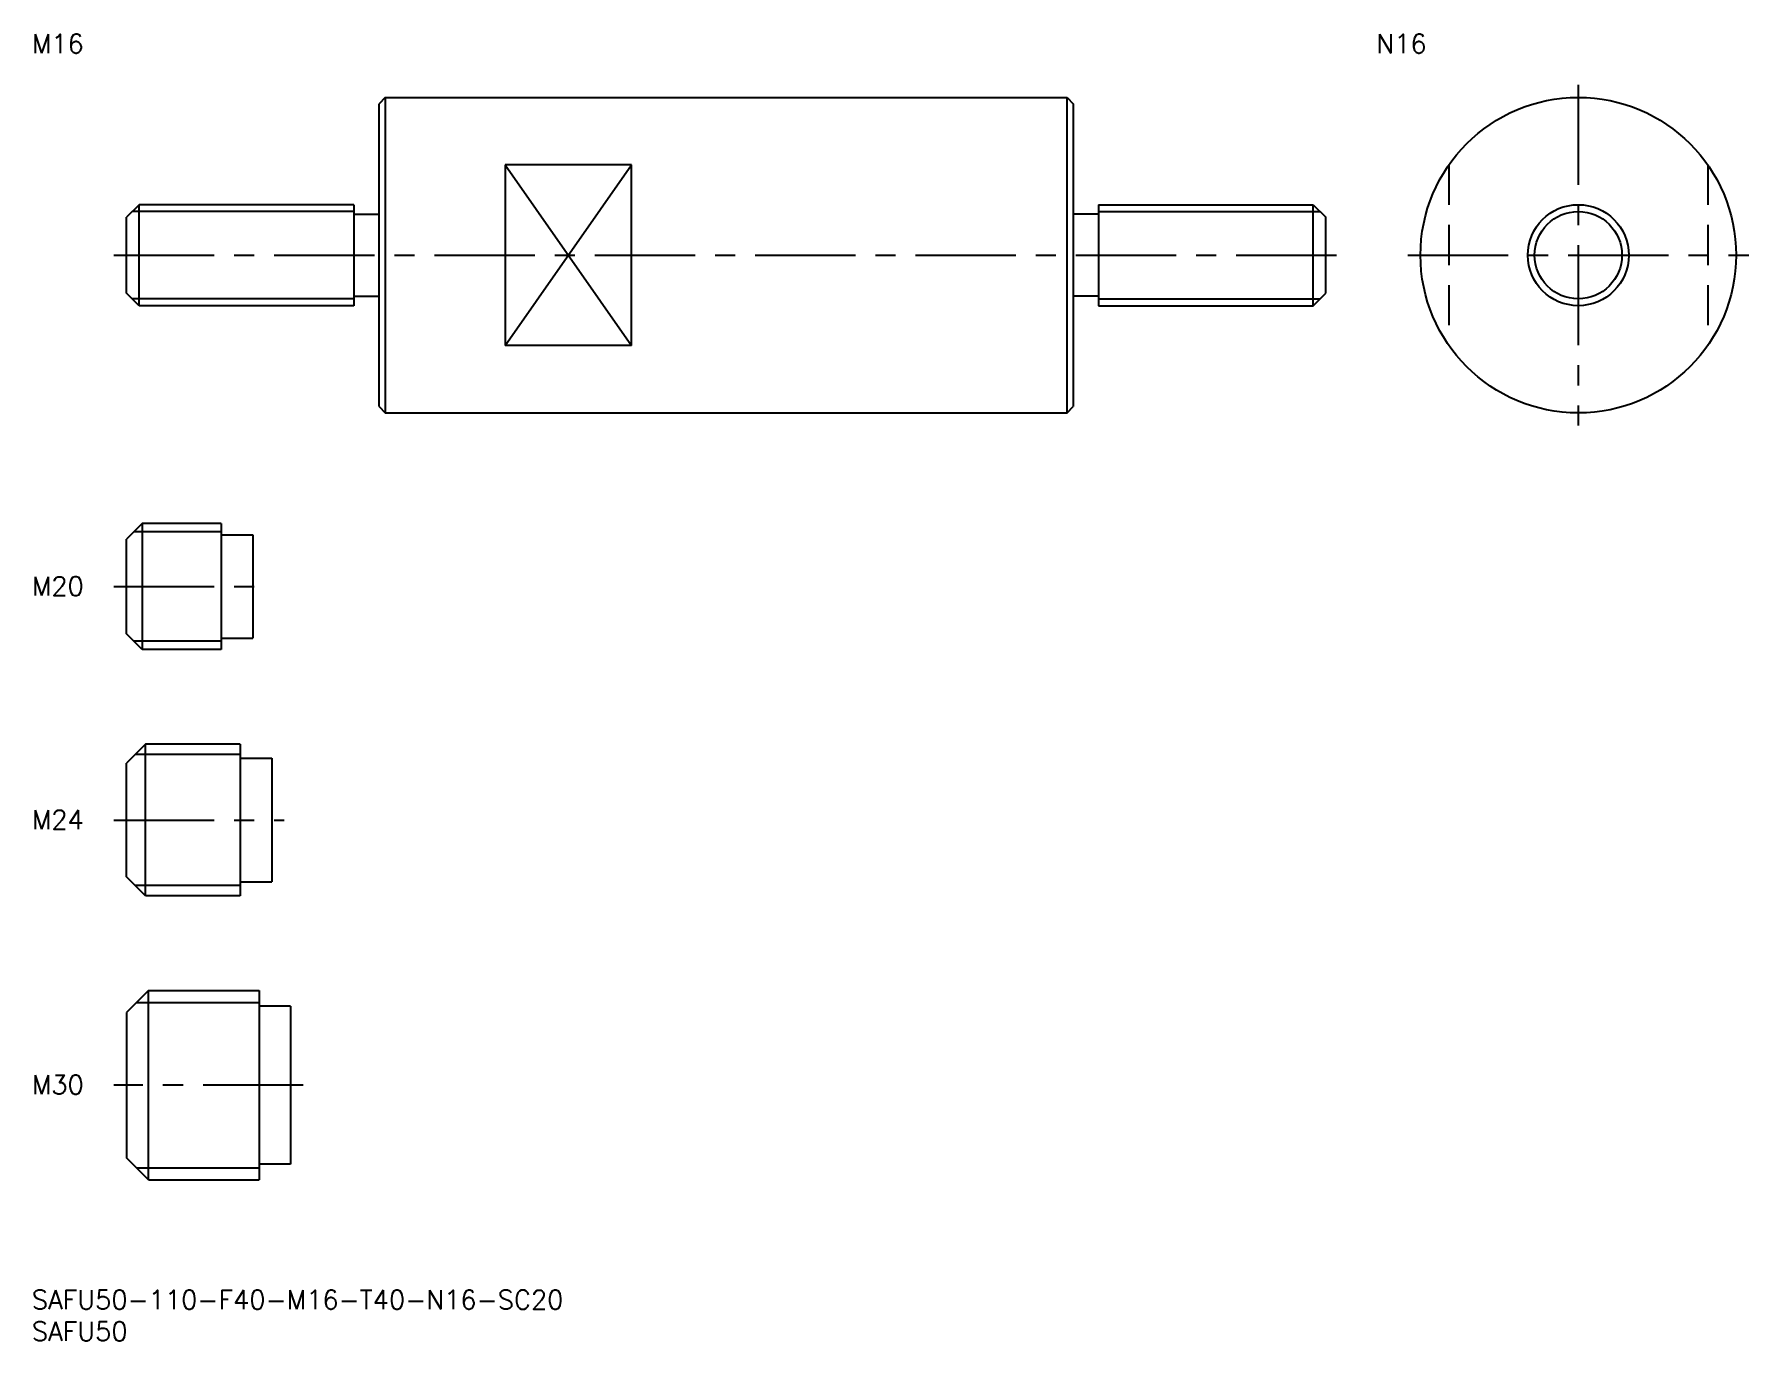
# Model space of a CAD drawing. Extents: x 0 to 272, y -8 to 199.
import ezdxf

# ---------------------------------------------------------------- set-up
doc = ezdxf.new("R2010")
doc.units = 0
doc.header["$LTSCALE"] = 0.5
doc.linetypes.add('CENTER', pattern=[50.8, 31.75, -6.35, 6.35, -6.35])
doc.linetypes.add('DASHED', pattern=[19.05, 12.7, -6.35])
for name, color, linetype in [('MSM_CENTER', 1, 'CENTER'), ('MSM_CONTINUOUS', 7, 'CONTINUOUS'), ('MSM_DASHED', 4, 'DASHED'), ('MSM_NARROW', 5, 'CONTINUOUS'), ('MSM_PART_NUMBER', 7, 'CONTINUOUS')]:
    doc.layers.add(name, color=color, linetype=linetype)
doc.styles.get("Standard").update_dxf_attribs({"font": 'txt.shx', "height": 1, "bigfont": 'bigfont.shx'})

# ---------------------------------------------------------------- blocks, each defined once
blk = doc.blocks.new('*U12')
at = {"layer": 'MSM_PART_NUMBER'}
blk.add_text('SAFU50-110-F40-M16-T40-N16-SC20', height=3, dxfattribs=at).set_placement((0, -3))
blk = doc.blocks.new('*U13')
at = {"layer": 'MSM_PART_NUMBER'}
blk.add_text('SAFU50', height=3, dxfattribs=at).set_placement((0, -8))
blk = doc.blocks.new('*U14')
at = {"layer": 'MSM_PART_NUMBER'}
blk.add_text('M30', height=3, dxfattribs=at).set_placement((0, 31.06))
blk = doc.blocks.new('*U15')
at = {"layer": 'MSM_PART_NUMBER'}
blk.add_text('M24', height=3, dxfattribs=at).set_placement((0, 73.06))
blk = doc.blocks.new('*U16')
at = {"layer": 'MSM_PART_NUMBER'}
blk.add_text('M20', height=3, dxfattribs=at).set_placement((0, 110.06))
blk = doc.blocks.new('*U17')
at = {"layer": 'MSM_PART_NUMBER'}
blk.add_text('M16', height=3, dxfattribs=at).set_placement((0, 196))
blk = doc.blocks.new('*U18')
at = {"layer": 'MSM_PART_NUMBER'}
blk.add_text('N16', height=3, dxfattribs=at).set_placement((213, 196))

msp = doc.modelspace()

# ---------------------------------------------------------------- linework, layer by layer
at = {"layer": 'MSM_CENTER'}
for p, q in [((245, 191), (245, 137)), ((13, 164), (207, 164)), ((218, 164), (272, 164)), ((13, 111.5), (37, 111.5)), ((13, 74.5), (40, 74.5)), ((43, 32.5), (13, 32.5))]:
    msp.add_line(p, q, dxfattribs=at)
at = {"layer": 'MSM_CONTINUOUS'}
for p, q in [((56, 189), (55, 188)), ((55, 140), (55, 188)), ((56, 189), (164, 189)), ((56, 189), (56, 139)), ((164, 189), (165, 188)), ((164, 139), (164, 189)), ((165, 188), (165, 140)), ((95, 178.31), (75, 178.31)), ((75, 178.31), (75, 149.69)), ((95, 149.69), (95, 178.31)), ((17, 172), (15, 170)), ((51, 172), (17, 172)), ((17, 156), (17, 172)), ((51, 172), (51, 156)), ((169, 172), (203, 172)), ((169, 172), (169, 156)), ((203, 172), (205, 170)), ((203, 156), (203, 172)), ((15, 158), (15, 170)), ((51, 170.5), (55, 170.5)), ((169, 170.5), (165, 170.5)), ((205, 158), (205, 170)), ((17, 156), (15, 158)), ((203, 156), (205, 158)), ((51, 156), (17, 156)), ((51, 157.5), (55, 157.5)), ((169, 157.5), (165, 157.5)), ((169, 156), (203, 156)), ((95, 149.69), (75, 149.69)), ((55, 140), (56, 139)), ((56, 139), (164, 139)), ((164, 139), (165, 140)), ((17.5, 121.5), (15, 119)), ((30, 121.5), (17.5, 121.5)), ((17.5, 121.5), (17.5, 101.5)), ((30, 121.5), (30, 101.5)), ((30, 119.7), (35, 119.7)), ((35, 119.7), (35, 103.3)), ((15, 104), (15, 119)), ((17.5, 101.5), (15, 104)), ((30, 103.3), (35, 103.3)), ((30, 101.5), (17.5, 101.5)), ((18, 86.5), (15, 83.5)), ((33, 86.5), (18, 86.5)), ((18, 62.5), (18, 86.5)), ((33, 86.5), (33, 62.5)), ((33, 84.3), (38, 84.3)), ((38, 84.3), (38, 64.7)), ((15, 65.5), (15, 83.5)), ((18, 62.5), (15, 65.5)), ((33, 62.5), (18, 62.5)), ((33, 64.7), (38, 64.7)), ((18.5, 47.5), (15, 44)), ((18.5, 47.5), (36, 47.5)), ((18.5, 17.5), (18.5, 47.5)), ((36, 47.5), (36, 17.5)), ((15, 44), (15, 21)), ((41, 45), (36, 45)), ((41, 45), (41, 20)), ((18.5, 17.5), (15, 21)), ((41, 20), (36, 20)), ((18.5, 17.5), (36, 17.5))]:
    msp.add_line(p, q, dxfattribs=at)
for radius in [25, 8]:
    msp.add_circle((245, 164), radius, dxfattribs=at)
at = {"layer": 'MSM_DASHED'}
for p, q in [((224.5, 178.31), (224.5, 149.69)), ((265.5, 178.31), (265.5, 149.69))]:
    msp.add_line(p, q, dxfattribs=at)
at = {"layer": 'MSM_NARROW'}
for p, q in [((75, 149.69), (95, 178.31)), ((75, 178.31), (95, 149.69)), ((51, 170.92), (15.92, 170.92)), ((169, 170.92), (204.08, 170.92)), ((51, 157.08), (15.92, 157.08)), ((169, 157.08), (204.08, 157.08)), ((30, 120.15), (16.15, 120.15)), ((30, 102.85), (16.15, 102.85)), ((33, 84.88), (16.38, 84.88)), ((33, 64.12), (16.38, 64.12)), ((16.61, 45.61), (36, 45.61)), ((16.61, 19.39), (36, 19.39))]:
    msp.add_line(p, q, dxfattribs=at)
msp.add_circle((245, 164), 6.92, dxfattribs=at)

# ---------------------------------------------------------------- block references
at = {"layer": 'MSM_CONTINUOUS'}
for name in ['*U17', '*U18', '*U16', '*U15', '*U14', '*U12', '*U13']:
    msp.add_blockref(name, (0, 0), dxfattribs=at)

doc.saveas('drawing.dxf')
